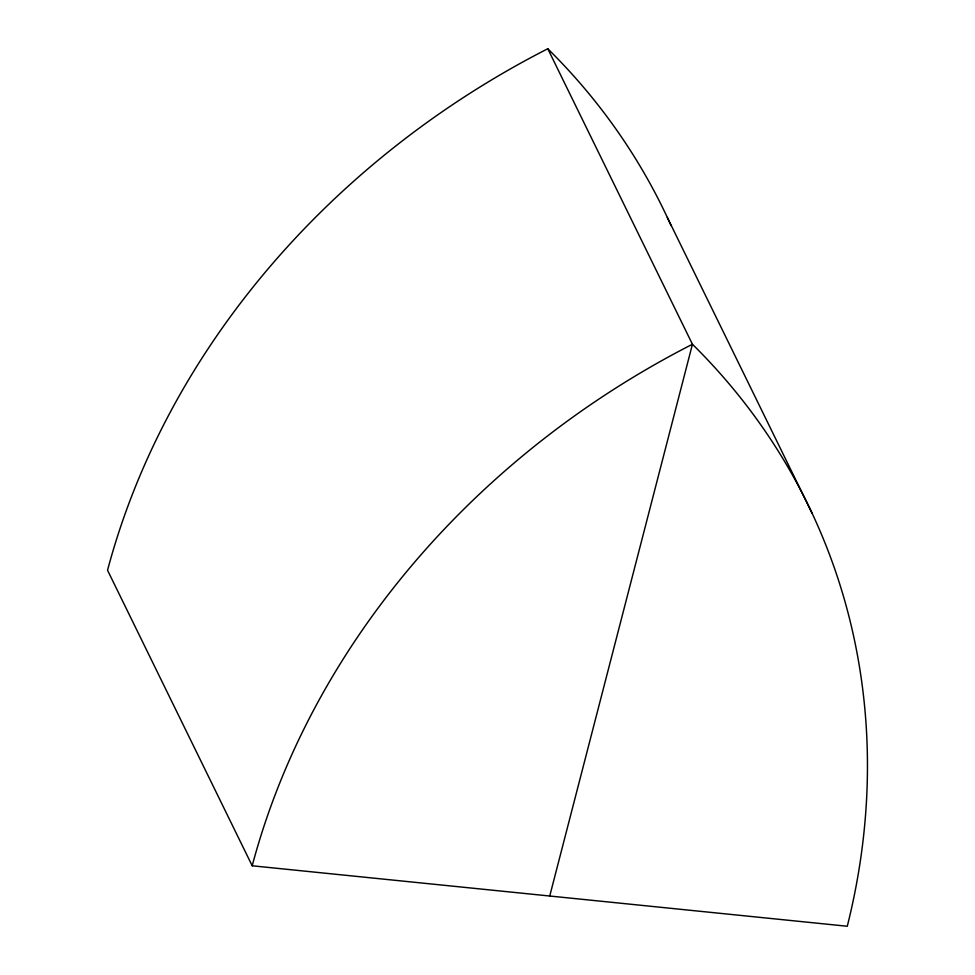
<?xml version="1.0" encoding="UTF-8"?>
<svg xmlns="http://www.w3.org/2000/svg" width="975" height="975" viewBox="0 0 975 975"><rect width="100%" height="100%" fill="white"/><g stroke="black" fill="none" stroke-linecap="round" stroke-linejoin="round"><path stroke-width="1.46" d="M549.742 896.013L692.433 344.26L547.779 48.75A796.672 678.917 -26.1 0 0 107.542 570.265L252.196 865.788L847.275 926.25A796.672 678.917 -26.1 0 0 692.433 344.26A796.672 678.917 -26.1 0 0 252.196 865.788M667.314 217.449L811.968 512.972M547.779 48.75A796.672 678.917 -26.1 0 1 671.129 225.737"/></g></svg>
